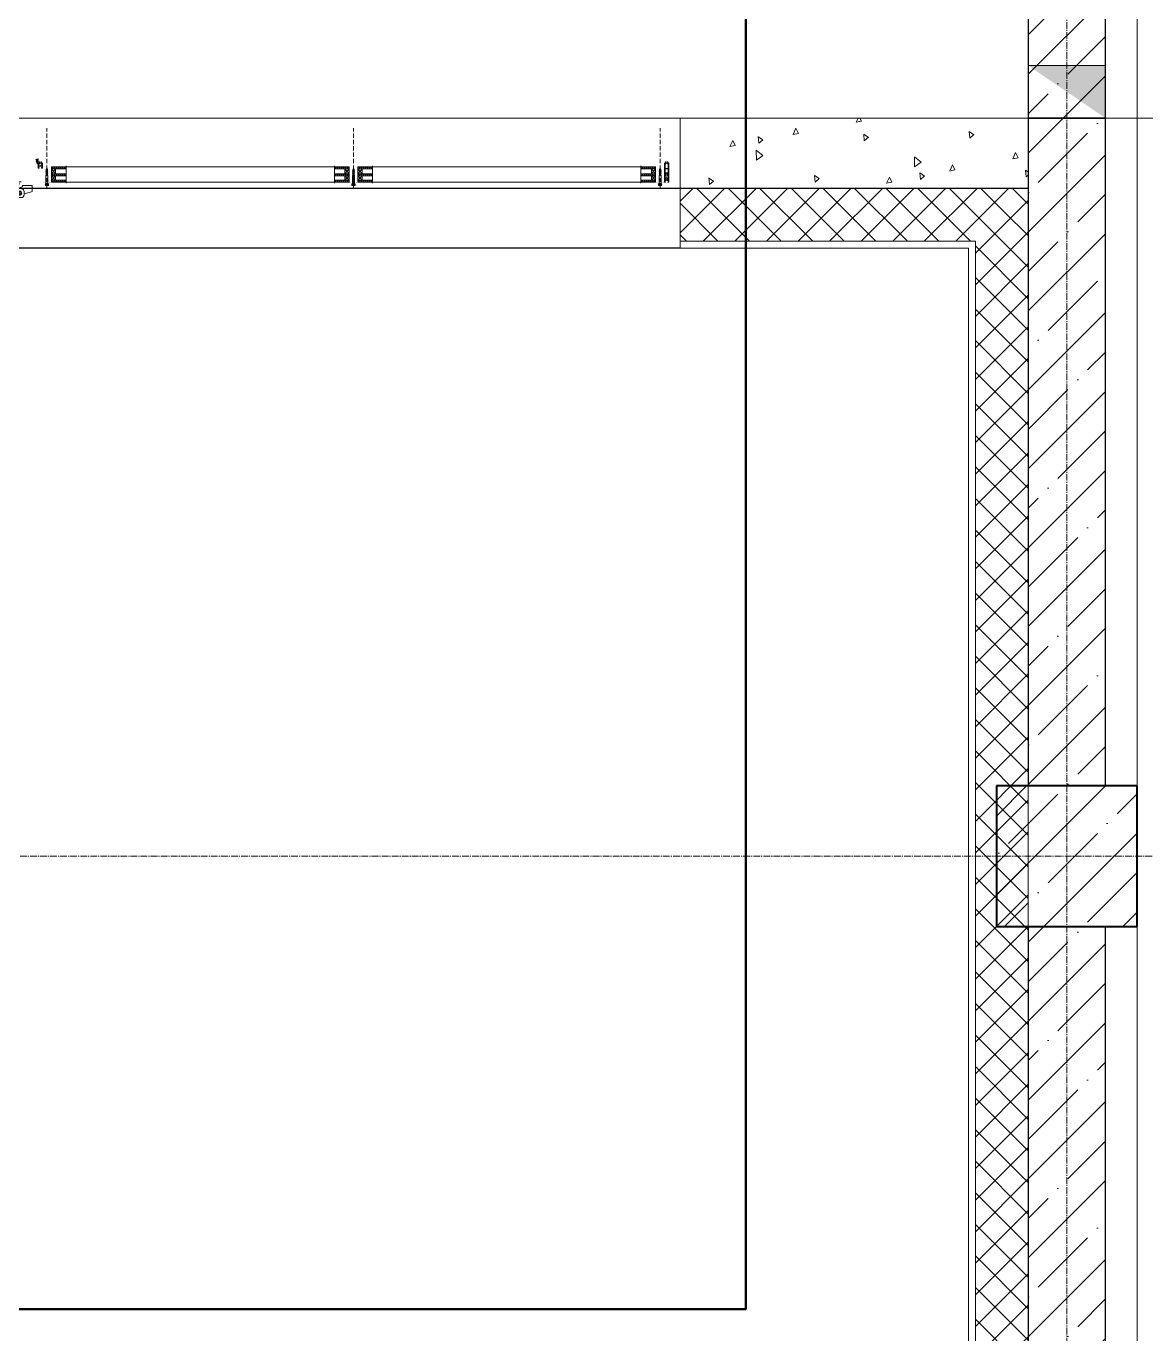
# Model space of a CAD drawing. Header units: millimetres. Extents: x -7155 to 483283, y -227682 to 148426.
# Drawn here: x 42640 to 45825, y 71541 to 75262 of the extents above; entities that cross this region are included whole.
import ezdxf

# ---------------------------------------------------------------- set-up
doc = ezdxf.new("R2010")
doc.units = ezdxf.units.MM
for name, pattern in [('ACAD_ISO10W100', [18, 12, -3, 0, -3]), ('CENTER2', [28.575, 19.05, -3.175, 3.175, -3.175]), ('HIDDEN2', [4.7625, 3.175, -1.5875])]:
    doc.linetypes.add(name, pattern=pattern)
doc.layers.add('001', color=7, linetype='Continuous')
for name, color, linetype, lineweight in [('A-Wall-Open', 8, 'Continuous', 0), ('Al', 59, 'Continuous', 13), ('Cen', 1, 'CENTER2', 13), ('OSN', 7, 'Continuous', 0), ('АР_Колонны', 70, 'Continuous', 30), ('АР_Мебель', 8, 'Continuous', 5), ('АР_Стены ЖБ', 7, 'Continuous', 30), ('АР_Стены ПЕНОблок', 52, 'Continuous', 20), ('АР_Стены_Стекло', 4, 'Continuous', 13), ('АР_Тонкая', 254, 'Continuous', 5), ('АР_Утеплитель', 31, 'Continuous', 0), ('АР_Штриховка', 8, 'Continuous', 0), ('Витражные конструкции', 252, 'Continuous', 15), ('ОВ_Отопление', 30, 'Continuous', 5), ('Оси', 1, 'ACAD_ISO10W100', 13)]:
    doc.layers.add(name, color=color, linetype=linetype, lineweight=lineweight)
for name, color, linetype, lineweight, true_color in [('АР_Оси_РД_100', 7, 'Continuous', 0, 0x525252), ('РД_Витраж_вн', 7, 'Continuous', 25, 0x148aff), ('РД_Оси_100', 7, 'Continuous', 0, 0x525252)]:
    doc.layers.add(name, color=color, linetype=linetype, lineweight=lineweight, true_color=true_color)
doc.layers.add('РД_Проем', color=230, linetype='Continuous', lineweight=0, plot=False)

# ---------------------------------------------------------------- blocks, each defined once
blk = doc.blocks.new('СОШ_2200_АР_ОСИ_М100_28.05.24')
at = {"layer": 'АР_Оси_РД_100', "linetype": 'CENTER2'}
for p, q in [((-5954.958, 75000), (119910, 75000)), ((-5954.958, 72900), (95715.503, 72900))]:
    blk.add_line(p, q, dxfattribs=at)
blk.add_lwpolyline([(45530, 139938.679), (45600, 139538.679), (45600, -6163.457)], dxfattribs=at)
blk = doc.blocks.new('стойка 500.100.03')
at = {"layer": 'Оси'}
blk.add_line((0, 0), (0, -118), dxfattribs=at)
blk = doc.blocks.new('VS_5i5x45')
for p, q in [((-5.1, 3.9), (-4.7, 4.5)), ((-5.1, -3.9), (-5.1, 3.9)), ((-5.1, 0), (-5.1, 3.9)), ((-5.1, 0), (-5.1, -3.9)), ((-1.4, 4.5), (-4.7, 4.5)), ((-1.4, 2.7), (-4.7, 2.7)), ((-1.4, 2.7), (-3.2, 2.7)), ((-1.1, 5), (-1.4, 4.5)), ((-1.1, 5), (-0.5, 5)), ((-1.1, 0), (-1.1, 5)), ((-1.1, 0), (-1.1, -5)), ((-0.5, 5), (-0.5, 0)), ((-0.5, 2.7), (23.8, 2.7)), ((-0.5, -5), (-0.5, 0)), ((23.8, 2.7), (24.7, -2.8)), ((24.1, 1.8), (23.8, 2.7)), ((24.1, 1.8), (25, -1.8)), ((24.1, 1.8), (25.4, 1.8)), ((25.4, 1.8), (25.6, 2.7)), ((25.4, 1.8), (26.3, -1.8)), ((25.6, 2.7), (26.5, -2.8)), ((25.9, 1.8), (25.6, 2.7)), ((25.9, 1.8), (26.8, -1.8)), ((25.9, 1.8), (27.2, 1.8)), ((27.2, 1.8), (27.4, 2.7)), ((27.2, 1.8), (28.1, -1.8)), ((27.4, 2.7), (28.3, -2.8)), ((27.7, 1.8), (27.4, 2.7)), ((27.7, 1.8), (28.6, -1.8)), ((27.7, 1.8), (29, 1.8)), ((29, 1.8), (29.2, 2.7)), ((29, 1.8), (29.9, -1.8)), ((29.2, 2.7), (30.1, -2.8)), ((29.5, 1.8), (29.2, 2.7)), ((29.5, 1.8), (30.4, -1.8)), ((29.5, 1.8), (30.8, 1.8)), ((30.8, 1.8), (31, 2.7)), ((30.8, 1.8), (31.7, -1.8)), ((31, 2.7), (31.9, -2.8)), ((31.3, 1.8), (31, 2.7)), ((31.3, 1.8), (32.2, -1.8)), ((31.3, 1.8), (32.6, 1.8)), ((32.6, 1.8), (32.8, 2.7)), ((32.6, 1.8), (33.5, -1.8)), ((32.8, 2.7), (33.7, -2.8)), ((33.1, 1.8), (32.8, 2.7)), ((33.1, 1.8), (34, -1.8)), ((33.1, 1.8), (34.4, 1.8)), ((34.4, 1.8), (34.6, 2.7)), ((34.4, 1.8), (35.3, -1.8)), ((34.6, 2.7), (35.5, -2.8)), ((34.9, 1.8), (34.6, 2.7)), ((34.9, 1.8), (35.8, -1.8)), ((34.9, 1.8), (36.2, 1.8)), ((36.2, 1.8), (36.4, 2.7)), ((36.2, 1.8), (37.1, -1.8)), ((36.4, 2.7), (37.3, -2.8)), ((36.7, 1.8), (36.4, 2.7)), ((36.7, 1.8), (37.6, -1.8)), ((36.7, 1.8), (38, 1.8)), ((38, 1.8), (38.2, 2.7)), ((38, 1.8), (38.9, -1.8)), ((38.2, 2.7), (39.1, -2.8)), ((38.5, 1.8), (38.2, 2.7)), ((38.5, 1.8), (39.4, -1.8)), ((38.5, 1.8), (39.8, 1.8)), ((39.8, 1.8), (40, 2.7)), ((39.8, 1.8), (40.6, -1.7)), ((40, 2.7), (40.9, -2.6)), ((40.3, 1.8), (40, 2.7)), ((40.3, 1.8), (41.7, 1.2)), ((40.3, 1.8), (41.1, -1.5)), ((41.7, 1.2), (41.9, 2.1)), ((41.7, 1.2), (42.3, -1)), ((42.3, 0.9), (41.9, 2.1)), ((41.9, 2.1), (42.6, -1.9)), ((42.3, 0.9), (44.5, 0)), ((42.3, 0.9), (42.7, -0.8)), ((42.7, -0.8), (44.5, 0)), ((-5.1, -3.9), (-4.7, -4.5)), ((-1.4, -2.8), (-4.7, -2.8)), ((-1.4, -4.5), (-4.7, -4.5)), ((-1.1, -5), (-1.4, -4.5)), ((-1.1, -5), (-0.5, -5)), ((-0.5, -2.8), (24.7, -2.8)), ((25, -1.8), (24.7, -2.8)), ((25, -1.8), (26.3, -1.8)), ((26.3, -1.8), (26.5, -2.8)), ((26.8, -1.8), (26.5, -2.8)), ((26.8, -1.8), (28.1, -1.8)), ((28.1, -1.8), (28.3, -2.8)), ((28.6, -1.8), (28.3, -2.8)), ((28.6, -1.8), (29.9, -1.8)), ((29.9, -1.8), (30.1, -2.8)), ((30.4, -1.8), (30.1, -2.8)), ((30.4, -1.8), (31.7, -1.8)), ((31.7, -1.8), (31.9, -2.8)), ((32.2, -1.8), (31.9, -2.8)), ((32.2, -1.8), (33.5, -1.8)), ((33.5, -1.8), (33.7, -2.8)), ((34, -1.8), (33.7, -2.8)), ((34, -1.8), (35.3, -1.8)), ((35.3, -1.8), (35.5, -2.8)), ((35.8, -1.8), (35.5, -2.8)), ((35.8, -1.8), (37.1, -1.8)), ((37.1, -1.8), (37.3, -2.8)), ((37.6, -1.8), (37.3, -2.8)), ((37.6, -1.8), (38.9, -1.8)), ((38.9, -1.8), (39.1, -2.8)), ((39.4, -1.8), (39.1, -2.8)), ((39.4, -1.8), (40.3, -1.8)), ((40.3, -1.8), (40.6, -1.7)), ((40.6, -1.7), (40.9, -2.6)), ((41.1, -1.5), (40.9, -2.6)), ((41.1, -1.5), (42.3, -1)), ((42.3, -1), (42.6, -1.9)), ((42.7, -0.8), (42.6, -1.9))]:
    blk.add_line(p, q)
for centre, radius, start, end in [((-3.5, 3.6), 1.48, 144.0604, 216.6704), ((5.5, 0.4), 10.5, 166.9324, 182.0307), ((6.1, 0), 7.97, 159.8247, 200.1753), ((-0.8, 3.6), 1.07, 125.3093, 234.6907), ((5.5, -0.4), 10.5, 177.9693, 193.0676), ((-3.5, -3.6), 1.48, 143.3296, 215.9396), ((-0.8, -3.6), 1.07, 125.3093, 234.6907)]:
    blk.add_arc(centre, radius, start, end)
blk = doc.blocks.new('ВС 5.5х45')
at = {"rotation": 180}
blk.add_blockref('VS_5i5x45', (-0.5, 0), dxfattribs=at)
blk = doc.blocks.new('Стекло 6 мм разрез')
at = {"layer": 'Al'}
for p, q in [((-3, -41.9), (-3, 0)), ((3, -41.9), (3, 0))]:
    blk.add_line(p, q, dxfattribs=at)
at = {"layer": 'Al', "ltscale": 4}
blk.add_line((3, 0), (-3, 0), dxfattribs=at)
at = {"layer": 'Al', "color": 5, "linetype": 'Continuous'}
for p, q in [((-1.4, -5.4), (1.4, -2.5)), ((-1.4, -11), (1.4, -8.2)), ((-1.4, -16.7), (1.4, -13.9)), ((-1.4, -22.4), (1.4, -19.6)), ((-1.4, -28.1), (1.4, -25.2)), ((-1.4, -33.7), (1.4, -30.9)), ((-1.4, -39.4), (1.4, -36.6)), ((-1.1, -3.9), (0, -2.8)), ((-1.1, -9.6), (0, -8.5)), ((-1.1, -15.3), (0, -14.2)), ((-1.1, -21), (0, -19.8)), ((-1.1, -26.6), (0, -25.5)), ((-1.1, -32.3), (0, -31.2)), ((-1.1, -38), (0, -36.9)), ((0, -5.1), (1.1, -3.9)), ((0, -10.8), (1.1, -9.6)), ((0, -16.4), (1.1, -15.3)), ((0, -22.1), (1.1, -21)), ((0, -27.8), (1.1, -26.6)), ((0, -33.5), (1.1, -32.3)), ((0, -39.1), (1.1, -38))]:
    blk.add_line(p, q, dxfattribs=at)
blk = doc.blocks.new('СПД 44 6+6+6')
at = {"layer": 'Al', "ltscale": 4}
for p, q in [((6, 0), (20, -12)), ((6, -12), (20, 0)), ((26, 0), (38, -12)), ((26, -12), (38, 0))]:
    blk.add_line(p, q, dxfattribs=at)
for points in [[(6, 0), (20, 0), (20, -12), (6, -12)], [(26, 0), (38, 0), (38, -12), (26, -12)]]:
    blk.add_lwpolyline(points, close=True, dxfattribs=at)
at = {"layer": 'Cen', "ltscale": 5}
blk.add_line((47, -41.9), (-3, -41.9), dxfattribs=at)
at = {"layer": 'Al', "ltscale": 4}
for p in [(3, 0), (23, 0), (41, 0)]:
    blk.add_blockref('Стекло 6 мм разрез', p, dxfattribs=at)
blk = doc.blocks.new('СПД 44 стойка средний')
at = {"const_width": 0.6}
blk.add_lwpolyline([(-27.8, 36.3), (-10.4, 36.3), (-4.8, 38.6), (5.8, 38.6), (12, 36.3), (28, 36.3)], dxfattribs=at)
at = {"layer": 'Al', "color": 1, "ltscale": 4}
blk.add_line((0, 0), (0, 53.7), dxfattribs=at)
at = {"ltscale": 25, "rotation": 90}
blk.add_blockref('ВС 5.5х45', (0, 41.2), dxfattribs=at)
at = {"layer": 'Al', "ltscale": 4, "xscale": -1, "rotation": 270}
blk.add_blockref('СПД 44 6+6+6', (-12.5, -8), dxfattribs=at)
at = {"layer": 'Al', "ltscale": 4, "rotation": 90}
blk.add_blockref('СПД 44 6+6+6', (12.5, -8), dxfattribs=at)
blk = doc.blocks.new('СПД 44 стойка крайний')
at = {"layer": 'Витражные конструкции', "const_width": 0.6}
blk.add_lwpolyline([(-27.8, 36.3), (-10.4, 36.3), (-4.8, 38.6), (5.8, 38.6), (12, 36.3), (28, 36.3)], dxfattribs=at)
at = {"layer": 'Оси', "color": 1}
blk.add_line((0, 6), (0, 53.7), dxfattribs=at)
at = {"layer": 'Al', "ltscale": 4, "rotation": 90}
blk.add_blockref('СПД 44 6+6+6', (12.5, -8), dxfattribs=at)
at = {"layer": 'Витражные конструкции', "ltscale": 25, "rotation": 270}
blk.add_blockref('VS_5i5x45', (0, 40.7), dxfattribs=at)
blk = doc.blocks.new('ТПУ-032-07')
at = {"color": 191}
blk.add_lwpolyline([(-10.5, -5.2, 0.414214), (-10.2, -5.5), (-9.8, -5.5, -0.414214), (-9.5, -5.8), (-9.5, -5.9, -0.198912), (-9.6, -6.1), (-10.4, -6.9, -0.198912), (-10.6, -7), (-12, -7), (-12, 0), (-9.8, 0, 0.324532), (-9.5, 0.3), (-9.5, 1.4, 0.231307), (-9.6, 1.6), (-10, 1.9, -0.316767), (-10, 2.2), (-8.6, 4.3, -0.780158), (-8, 4.3), (-8, -0.7, 0.493145), (-7.7, -0.9), (-6.1, -0.5, -0.131652), (-5.9, -0.5), (-4.3, -0.9, 0.493145), (-4, -0.7), (-4, 4.3, -0.780158), (-3.4, 4.3), (-2, 2.2, -0.316767), (-2, 1.9), (-2.4, 1.6, 0.231307), (-2.5, 1.4), (-2.5, 0.3, 0.324532), (-2.2, 0), (0, 0), (0, -7), (-1.4, -7, -0.198912), (-1.6, -6.9), (-2.4, -6.1, -0.198912), (-2.5, -5.9), (-2.5, -5.8, -0.414214), (-2.2, -5.5), (-1.8, -5.5, 0.414214), (-1.5, -5.2), (-1.5, -2.9, 0.339454), (-1.7, -2.6), (-5.9, -1.5, 0.131652), (-6.1, -1.5), (-10.3, -2.6, 0.339454), (-10.5, -2.9)], format="xyb", close=True, dxfattribs=at)
blk = doc.blocks.new('ТПУ-032-33')
at = {"color": 191}
for points in [[(-1.4, -33), (0, -33), (0, 0), (-2.2, 0, -0.414214), (-2.5, 0.2), (-2.5, 1.4, -0.231307), (-2.4, 1.6), (-2, 1.9, 0.316767), (-2, 2.1), (-3.4, 4.3, 0.780158), (-4, 4.3), (-4, -1.2, 0.414214), (-3.8, -1.5), (-1.8, -1.5, -0.414214), (-1.5, -1.8), (-1.5, -14.3, -0.493145), (-1.8, -14.6), (-5.9, -14.6, 0.131652), (-6.1, -14.6), (-10.2, -14.6, -0.493145), (-10.5, -14.3), (-10.5, -1.8, -0.414214), (-10.2, -1.5), (-8.2, -1.5, 0.414214), (-8, -1.2), (-8, 4.3, 0.780158), (-8.6, 4.3), (-10, 2.1, 0.316767), (-10, 1.9), (-9.6, 1.6, -0.231307), (-9.5, 1.4), (-9.5, 0.2, -0.414214), (-9.8, 0), (-12, 0), (-12, -33), (-10.6, -33, 0.198912), (-10.4, -32.9), (-9.6, -32.1, 0.198912), (-9.5, -31.9), (-9.5, -31.8, 0.414214), (-9.8, -31.5), (-10.2, -31.5, -0.414214), (-10.5, -31.2), (-10.5, -28.9, -0.339454), (-10.3, -28.6), (-6.1, -28.6, -0.131652), (-5.9, -28.6), (-1.7, -28.6, -0.339454), (-1.5, -28.9), (-1.5, -31.2, -0.414214), (-1.8, -31.5), (-2.2, -31.5, 0.414214), (-2.5, -31.8), (-2.5, -31.9, 0.198912), (-2.4, -32.1), (-1.6, -32.9, 0.198912)], [(-1.5, -15.9, 0.339454), (-1.7, -15.6), (-5.9, -15.6, 0.131652), (-6.1, -15.6), (-10.3, -15.6, 0.339454), (-10.5, -15.9), (-10.5, -26.8, 0.493145), (-10.2, -27.1), (-6.1, -27.1, -0.131652), (-5.9, -27.1), (-1.8, -27.1, 0.493145), (-1.5, -26.8)]]:
    blk.add_lwpolyline(points, format="xyb", close=True, dxfattribs=at)
blk = doc.blocks.new('ТПУ-032-14')
at = {"color": 191}
for p, q in [((-12, 0), (-12, -14)), ((-9.8, 0), (-12, 0)), ((-8.5, 4.4), (-10, 2.1)), ((-10, 1.9), (-9.6, 1.6)), ((-9.5, 1.4), (-9.5, 0.2)), ((-8, -1.2), (-8, 4.2)), ((-4, 4.2), (-4, -1.2)), ((-2, 2.1), (-3.5, 4.4)), ((-2.5, 0.2), (-2.5, 1.4)), ((-2.4, 1.6), (-2, 1.9)), ((0, 0), (-2.3, 0)), ((0, -14), (0, 0)), ((-12, -14), (-10.6, -14)), ((-10.5, -5.8), (-10.5, -1.8)), ((-10.5, -12.2), (-10.5, -9.9)), ((-10.4, -13.9), (-9.6, -13.1)), ((-10.3, -9.6), (-6.1, -8.5)), ((-10.2, -1.5), (-8.2, -1.5)), ((-9.8, -12.5), (-10.2, -12.5)), ((-9.5, -12.9), (-9.5, -12.8)), ((-6.1, -5.9), (-9.2, -6.8)), ((-2.8, -6.8), (-5.9, -5.9)), ((-5.9, -8.5), (-1.7, -9.6)), ((-3.8, -1.5), (-1.8, -1.5)), ((-2.5, -12.8), (-2.5, -12.9)), ((-2.4, -13.1), (-1.6, -13.9)), ((-1.8, -12.5), (-2.3, -12.5)), ((-1.5, -1.8), (-1.5, -5.8)), ((-1.5, -9.9), (-1.5, -12.2)), ((-1.4, -14), (0, -14))]:
    blk.add_line(p, q, dxfattribs=at)
for centre, start, end in [((-9.8, 2), 146.3099, 216.6158), ((-8.2, 4.2), 0, 146.3099), ((-3.8, 4.2), 33.6901, 180), ((-2.3, 2), 323.3842, 33.6901), ((-10.6, -13.8), 270, 315), ((-9.8, -12.8), 0, 90), ((-9.8, -12.9), 315, 0), ((-8.2, -1.2), 270, 0), ((-6, -6.2), 75, 105), ((-3.8, -1.2), 180, 270), ((-2.3, -12.8), 90, 180), ((-2.3, -12.9), 180, 225), ((-1.4, -13.8), 225, 270)]:
    blk.add_arc(centre, 0.25, start, end, dxfattribs=at)
at = {"color": 191, "extrusion": (0, 0, -1)}
for centre, radius, start, end in [((9.7, 0.2), 0.25, 180, 270), ((9.7, 1.4), 0.25, 127.9045, 180), ((2.3, 1.4), 0.25, 0, 52.0955), ((2.3, 0.2), 0.25, 270, 0), ((10.2, -1.8), 0.25, 0, 90), ((9.5, -5.8), 1, 255, 0), ((10.2, -9.9), 0.25, 0, 75), ((10.2, -12.2), 0.25, 270, 0), ((6, -8.8), 0.25, 75, 105), ((2.5, -5.8), 1, 180, 285), ((1.7, -1.8), 0.25, 90, 180), ((1.7, -12.2), 0.25, 180, 270), ((1.7, -9.9), 0.25, 105, 180)]:
    blk.add_arc(centre, radius, start, end, dxfattribs=at)
blk = doc.blocks.new('проставка крайняя')
at = {"layer": 'Al', "ltscale": 4, "xscale": -1}
for name, p in [('ТПУ-032-33', (-0.2, 0)), ('ТПУ-032-14', (-0.2, -33)), ('ТПУ-032-07', (-0.2, -47))]:
    blk.add_blockref(name, p, dxfattribs=at)
blk = doc.blocks.new('ТПУ-45.02')
at = {"elevation": 0}
blk.add_lwpolyline([(-2, 2.5, -0.916659), (-1.5, 2.4), (-1.5, 1.4, -0.398231), (-1.6, 1.3), (-1.9, 1.3, 0.668179), (-2.1, 0.9), (-1.3, 0.1, 0.198912), (-1.1, 0), (1.2, 0, 0.198912), (1.3, 0.1), (2.1, 0.9, 0.668179), (2, 1.3), (1.6, 1.3, -0.414214), (1.5, 1.4), (1.5, 2.4, -0.904069), (2, 2.5), (3.3, 2.5, 0.414214), (3.5, 2.7), (3.5, 3.1, 0.327426), (3.3, 3.4), (-1, 4.3, 0.167079), (-1.2, 4.3, -0.978527), (-1.6, 4.8, 0.140808), (-1.5, 4.9), (-1, 6.4, -0.301775), (-0.8, 6.6, -0.191208), (1.6, 6.3, -0.2528), (1.7, 6.1, 0.249371), (1.8, 5.9, -0.087675), (2.5, 5.2, 0.34791), (2.8, 5.1), (3.3, 5.4, 0.434986), (3.4, 5.7, 0.631386), (-3.8, 4.5), (-3.8, 2.7, 0.423855), (-3.6, 2.5)], format="xyb", close=True, dxfattribs=at)
blk.add_lwpolyline([(-2, 4.3, 0.440609), (-1.8, 4), (-0.5, 3.8, -0.880439), (-0.6, 3.3), (-3.2, 3.3, -0.266716), (-1.7, 6.2, -0.681981), (-1.5, 6.1)], format="xyb", close=True)
blk.add_lwpolyline([(0.6, 0.7, 0.413945), (0.7, 0.8), (0.7, 2.4, 0.414214), (0.5, 2.7), (-0.4, 2.7, 0.414214), (-0.7, 2.4), (-0.7, 0.8, 0.413945), (-0.5, 0.7), (0.6, 0.7)], format="xyb")
blk = doc.blocks.new('РУ-65.05')
blk.add_blockref('ТПУ-45.02', (-2.6, -2.5))
blk = doc.blocks.new('petlia_dv')
for p, q in [((-59.9, 22), (-59.9, 11)), ((-59.9, 22), (-24.3, 22)), ((-59.9, 11), (-59.7, 11)), ((-59.7, 11), (-59.7, 9.4)), ((-12.5, -2.6), (-55.6, 4.4)), ((-20.9, 22), (-24.3, 22)), ((-20.9, 22), (-20.9, 19)), ((-20.9, 19), (-4.9, 19)), ((-4.9, 19), (-0.2, 13.4)), ((-4.9, 19), (-2.7, 16.3)), ((7.9, 19), (-1.3, 14.8)), ((-0.2, 13.4), (5.5, 13.3)), ((5.5, 13.3), (5.5, 12.4)), ((5.9, 12.3), (5.5, 12.4)), ((7.9, 22), (32.5, 22)), ((7.9, 22), (7.9, 19)), ((12.5, 4.5), (12.5, -4.5)), ((12.5, -2), (33.9, 3.8)), ((35.9, 22), (32.5, 22)), ((35.9, 7), (35.4, 7)), ((35.4, 7), (35.4, 5.7)), ((35.9, 22), (35.9, 7)), ((-12.5, -2.6), (-12.5, -4.5)), ((4.5, -12.5), (-4.5, -12.5)), ((-4.5, -12.5), (4.5, -12.5)), ((12.5, -2.4), (12.5, -4.5))]:
    blk.add_line(p, q)
for radius in [6, 5]:
    blk.add_circle((0, 0), radius)
for centre, radius, start, end in [((-54.7, 9.4), 5, 180, 260), ((4.5, 4.5), 8, 0, 80), ((33.4, 5.7), 2, 285, 0), ((-4.5, -4.5), 8, 180, 270), ((-4.5, -4.5), 8, 180, 270), ((4.5, -4.5), 8, 270, 0), ((4.5, -4.5), 8, 270, 0)]:
    blk.add_arc(centre, radius, start, end)
at = {"layer": '001'}
blk.add_line((-12.5, -2.5), (-12.5, -4.5), dxfattribs=at)
at = {"layer": 'Cen', "ltscale": 0.5}
blk.add_line((3.2, 0), (-3.2, 0), dxfattribs=at)
at = {"layer": 'Cen', "ltscale": 0.3}
blk.add_line((0, 3.2), (0, -2.8), dxfattribs=at)
blk = doc.blocks.new('tpu004MM')
blk.add_lwpolyline([(4, -6.3, -1), (4.4, -7.3), (2.7, -7.9, 0.315299), (2.5, -8.1), (2.5, -8.5, -0.8391), (1.3, -8.7), (-1.2, -1.7, -0.520567), (-1, -1.4), (-0.2, -1.4, 0.414214), (0, -1.2), (0, 1.1, 0.520567), (-0.7, 1.5), (-1.5, 1.2, -0.414214), (-1.8, 1.4), (-2.3, 2.8, -0.414214), (-2.2, 3.1), (0.4, 4.1, -0.067914), (0.5, 4.1), (5.7, 4.5, -0.87281), (5.8, 3.9), (2.7, 2.8, 0.315299), (2.5, 2.5), (2.5, -1.2, 0.520567), (2.8, -1.4), (5.3, -0.5, -1), (5.7, -1.5), (2.7, -2.6, 0.315299), (2.5, -2.8), (2.5, -6.5, 0.520567), (2.8, -6.8)], format="xyb", close=True)
blk = doc.blocks.new('РУ-65.02')
at = {"layer": 'OSN', "xscale": -1}
blk.add_blockref('tpu004MM', (0, 0), dxfattribs=at)
blk = doc.blocks.new('Стекло 4 мм разрез')
at = {"layer": 'Al'}
for p, q in [((-2, -41.9), (-2, 0)), ((2, -41.9), (2, 0))]:
    blk.add_line(p, q, dxfattribs=at)
at = {"layer": 'Al', "ltscale": 4}
blk.add_line((2, 0), (-2, 0), dxfattribs=at)
at = {"layer": 'Al', "color": 5, "linetype": 'Continuous'}
for p, q in [((-1.4, -5.4), (1.4, -2.5)), ((-1.4, -11), (1.4, -8.2)), ((-1.4, -16.7), (1.4, -13.9)), ((-1.4, -22.4), (1.4, -19.6)), ((-1.4, -28.1), (1.4, -25.2)), ((-1.4, -33.7), (1.4, -30.9)), ((-1.4, -39.4), (1.4, -36.6)), ((-1.1, -3.9), (0, -2.8)), ((-1.1, -9.6), (0, -8.5)), ((-1.1, -15.3), (0, -14.2)), ((-1.1, -21), (0, -19.8)), ((-1.1, -26.6), (0, -25.5)), ((-1.1, -32.3), (0, -31.2)), ((-1.1, -38), (0, -36.9)), ((0, -5.1), (1.1, -3.9)), ((0, -10.8), (1.1, -9.6)), ((0, -16.4), (1.1, -15.3)), ((0, -22.1), (1.1, -21)), ((0, -27.8), (1.1, -26.6)), ((0, -33.5), (1.1, -32.3)), ((0, -39.1), (1.1, -38))]:
    blk.add_line(p, q, dxfattribs=at)
blk = doc.blocks.new('СПД 38 4+4+4')
at = {"layer": 'Al', "ltscale": 4}
for p, q in [((4, 0), (17, -12)), ((4, -12), (17, 0)), ((21, 0), (34, -12)), ((21, -12), (34, 0))]:
    blk.add_line(p, q, dxfattribs=at)
for points in [[(4, 0), (17, 0), (17, -12), (4, -12)], [(21, 0), (34, 0), (34, -12), (21, -12)]]:
    blk.add_lwpolyline(points, close=True, dxfattribs=at)
at = {"layer": 'Cen', "ltscale": 5}
blk.add_line((41, -41.9), (-3, -41.9), dxfattribs=at)
at = {"layer": 'Al', "ltscale": 4}
for p in [(2, 0), (19, 0), (36, 0)]:
    blk.add_blockref('Стекло 4 мм разрез', p, dxfattribs=at)
blk = doc.blocks.new('Дверь 72 активная створка в витраж 44')
at = {"layer": 'OSN'}
blk.add_line((-73, 34.7), (-82.8, 34.7), dxfattribs=at)
at = {"rotation": 180}
for name, p in [('РУ-65.05', (-85.1, 41.3)), ('РУ-65.02', (-29.2, -25.5))]:
    blk.add_blockref(name, p, dxfattribs=at)
blk.add_blockref('РУ-65.05', (-86.6, -22.7))
at = {"layer": 'Al', "ltscale": 4, "xscale": -1}
for p, rotation in [((-144.6, 140.2), 179.9999999999999), ((-150.5, 0.3), 270)]:
    blk.add_blockref('СПД 38 4+4+4', p, dxfattribs=dict(at, rotation=rotation))
at = {"layer": 'Al', "ltscale": 4, "rotation": 180}
blk.add_blockref('ТПУ-032-14', (-25, -18), dxfattribs=at)
at = {"layer": 'OSN', "xscale": -1, "rotation": 180}
blk.add_blockref('petlia_dv', (-77.5, 67.3), dxfattribs=at)

msp = doc.modelspace()

# ---------------------------------------------------------------- hatches: boundary and pattern name
at = {"layer": 'АР_Штриховка', "linetype": 'Continuous', "lineweight": 5, "true_color": 0x000000}
h = msp.add_hatch(dxfattribs=at)
h.set_pattern_fill('ANSI35', color=18, scale=25, angle=1.3e-14, style=0)
h.paths.add_polyline_path([(45490, 75000), (45710, 75000), (45710, 78700), (45490, 78700)], flags=0)
h = msp.add_hatch(dxfattribs=at)
h.set_pattern_fill('ANSI35', color=18, scale=25, angle=-360, style=0)
h.paths.add_polyline_path([(45710, 75000), (45490, 75000), (45490, 73100), (45710, 73100)], flags=0)
at = {"layer": 'АР_Штриховка', "linetype": 'Continuous', "lineweight": 0, "true_color": 0x000000}
h = msp.add_hatch(dxfattribs=at)
h.set_pattern_fill('ANSI37', color=18, scale=20, angle=1e-14, style=0)
h.paths.add_polyline_path([(45340, 71300), (45490, 71300), (45490, 74800), (45340, 74650)], flags=0)
at = {"layer": 'АР_Штриховка', "linetype": 'Continuous', "lineweight": 5, "true_color": 0x000000}
h = msp.add_hatch(dxfattribs=at)
h.set_pattern_fill('ANSI35', color=18, scale=25, style=0)
h.paths.add_polyline_path([(45400, 72700), (45800, 72700), (45800, 73100), (45400, 73100)], flags=0)
h = msp.add_hatch(dxfattribs=at)
h.set_pattern_fill('ANSI35', color=18, scale=25, angle=-360, style=0)
h.paths.add_polyline_path([(45710, 72700), (45490, 72700), (45490, 69075), (45710, 69075)], flags=0)
at = {"layer": 'ОВ_Отопление', "linetype": 'Continuous', "lineweight": 5, "true_color": 0x000000}
for points in [[(45710, 75150), (45490, 75150), (45600, 75075)], [(45710, 75000), (45710, 75150), (45600, 75075)]]:
    msp.add_hatch(color=18, dxfattribs=at).paths.add_polyline_path(points, flags=0)

# ---------------------------------------------------------------- linework, layer by layer
at = {"color": 1, "lineweight": 50}
msp.add_lwpolyline([(29275, 90117.6), (28278, 90117.6), (28278, 71611), (44686.9, 71611), (44686.9, 90117.6)], dxfattribs=at)
at = {"layer": 'A-Wall-Open', "color": 18, "linetype": 'Continuous', "lineweight": 0, "true_color": 0x000000}
for p, q in [((44500, 74800), (28700, 74800)), ((44500, 74630), (28700, 74630))]:
    msp.add_line(p, q, dxfattribs=at)
at = {"layer": 'АР_Колонны', "color": 18, "linetype": 'HIDDEN2', "lineweight": 25, "true_color": 0x000000}
for p, q in [((45400, 73100), (45800, 73100)), ((45400, 72700), (45400, 73100)), ((45800, 73100), (45800, 72700)), ((45800, 72700), (45400, 72700))]:
    msp.add_line(p, q, dxfattribs=at)
at = {"layer": 'АР_Колонны', "color": 18, "linetype": 'Continuous', "lineweight": 30, "true_color": 0x000000}
for p, q in [((45800, 73100), (45400, 73100)), ((45400, 73100), (45400, 72700)), ((45800, 72700), (45800, 73100)), ((45400, 72700), (45800, 72700))]:
    msp.add_line(p, q, dxfattribs=at)
at = {"layer": 'АР_Мебель', "color": 18, "true_color": 0x000000}
msp.add_line((44369.4, 75000), (46398.2, 75000), dxfattribs=at)
at = {"layer": 'АР_Стены ЖБ', "color": 18, "linetype": 'Continuous', "lineweight": 30, "true_color": 0x000000}
for p, q in [((45490, 78700), (45490, 75000)), ((45710, 75000), (45710, 78700)), ((45710, 75000), (45490, 75000)), ((45490, 75000), (45490, 73100)), ((45490, 75000), (45710, 75000)), ((45710, 73100), (45710, 75000)), ((45490, 73100), (45710, 73100)), ((45710, 72700), (45490, 72700)), ((45490, 72700), (45490, 69075)), ((45710, 69075), (45710, 72700))]:
    msp.add_line(p, q, dxfattribs=at)
at = {"layer": 'АР_Стены ЖБ', "color": 18, "linetype": 'Continuous', "lineweight": 15, "true_color": 0x000000}
msp.add_line((45490, 75150), (45710, 75150), dxfattribs=at)
at = {"layer": 'АР_Стены ЖБ', "color": 18, "linetype": 'Continuous', "lineweight": 40, "true_color": 0x000000}
for p, q in [((45800, 73100), (45400, 73100)), ((45400, 73100), (45400, 72700)), ((45800, 72700), (45800, 73100)), ((45400, 72700), (45800, 72700))]:
    msp.add_line(p, q, dxfattribs=at)
at = {"layer": 'АР_Стены ПЕНОблок', "color": 18, "linetype": 'Continuous', "lineweight": 20, "true_color": 0x000000}
for p, q in [((45490, 75000.4), (44500, 75000.4)), ((44500, 75000.4), (44500, 74800.4)), ((45490, 74800.4), (45490, 75000.4)), ((44500, 74800.4), (45490, 74800.4))]:
    msp.add_line(p, q, dxfattribs=at)
at = {"layer": 'АР_Стены_Стекло', "ltscale": 35}
for p, q in [((43516.6, 74861.7), (42753.4, 74861.7)), ((44388.6, 74861.7), (43625.4, 74861.7)), ((43516.6, 74817.7), (42753.4, 74817.7)), ((44388.6, 74817.7), (43625.4, 74817.7))]:
    msp.add_line(p, q, dxfattribs=at)
at = {"layer": 'АР_Тонкая', "color": 18, "lineweight": 13, "true_color": 0x000000}
msp.add_line((45800, 68575), (45800, 100600), dxfattribs=at)
at = {"layer": 'АР_Утеплитель', "color": 18, "linetype": 'Continuous', "lineweight": 0, "true_color": 0x000000}
for p, q in [((45490, 74800), (44500, 74800)), ((44500, 74800), (44500, 74650)), ((45490, 71300), (45490, 74800)), ((44500, 74650), (45340, 74650)), ((45340, 74650), (44500, 74650)), ((44500, 74650), (44500, 74630)), ((45340, 74650), (45340, 71300)), ((45340, 71300), (45340, 74650)), ((44500, 74630), (45320, 74630)), ((45320, 74630), (45320, 71300))]:
    msp.add_line(p, q, dxfattribs=at)
at = {"layer": 'АР_Штриховка', "color": 18, "linetype": 'Continuous', "lineweight": 0, "true_color": 0x000000}
for p, q in [((44821.5, 74953.8), (44829.2, 74971.2)), ((44836.5, 74956.7), (44829.2, 74971.2)), ((45001, 74988.7), (45006.2, 75000.4)), ((45001, 74988.7), (45016, 74991.6)), ((45016, 74991.6), (45011.6, 75000.4)), ((44642, 74918.9), (44649.7, 74936.3)), ((44656.9, 74921.8), (44649.7, 74936.3)), ((44735.5, 74938), (44722.2, 74947.2)), ((44723.9, 74928.4), (44722.3, 74947.4)), ((44723.9, 74928.4), (44735.6, 74938.2)), ((44821.5, 74953.8), (44836.5, 74956.7)), ((45035.6, 74945.4), (45022.3, 74954.6)), ((45024, 74935.8), (45022.4, 74954.8)), ((45024, 74935.8), (45035.7, 74945.6)), ((45335.7, 74952.8), (45322.4, 74962)), ((45324.2, 74943.2), (45322.5, 74962.1)), ((45324.2, 74943.2), (45335.8, 74953)), ((44642, 74918.9), (44656.9, 74921.8)), ((44717.1, 74880.4), (44716.5, 74908.9)), ((44735.5, 74893.8), (44716.5, 74908.9)), ((45446.6, 74884.6), (45454.3, 74902)), ((45461.6, 74887.4), (45454.3, 74901.9)), ((44717, 74880.4), (44735.5, 74893.9)), ((45167, 74861.4), (45166.4, 74890)), ((45185.4, 74874.9), (45166.4, 74890)), ((45166.9, 74861.5), (45185.4, 74875)), ((45267.1, 74849.7), (45274.8, 74867.1)), ((45282, 74852.5), (45274.8, 74867)), ((45446.6, 74884.5), (45461.6, 74887.4)), ((44595.4, 74820.5), (44582.1, 74829.7)), ((44583.8, 74810.9), (44582.2, 74829.8)), ((44895.5, 74827.9), (44882.2, 74837)), ((44884, 74818.2), (44882.3, 74837.2)), ((44884, 74818.2), (44895.6, 74828)), ((45087.5, 74814.8), (45095.3, 74832.2)), ((45102.5, 74817.6), (45095.3, 74832.1)), ((45195.6, 74835.2), (45182.3, 74844.4)), ((45184.1, 74825.6), (45182.4, 74844.6)), ((45184.1, 74825.6), (45195.7, 74835.4)), ((45267.1, 74849.6), (45282, 74852.5)), ((45490, 74846.6), (45482.4, 74851.8)), ((45484.2, 74833), (45482.5, 74852)), ((45484.2, 74833), (45490, 74837.9)), ((44500, 74763.5), (44536.5, 74800)), ((44500, 74673.7), (44626.3, 74800)), ((44697.6, 74650), (44547.6, 74800)), ((44566.1, 74650), (44716.1, 74800)), ((44583.8, 74810.9), (44595.5, 74820.6)), ((44787.4, 74650), (44637.4, 74800)), ((44655.9, 74650), (44805.9, 74800)), ((44877.2, 74650), (44727.2, 74800)), ((44745.7, 74650), (44895.7, 74800)), ((44967, 74650), (44817, 74800)), ((44835.5, 74650), (44985.5, 74800)), ((45056.8, 74650), (44906.8, 74800)), ((44925.4, 74650), (45075.4, 74800)), ((45146.6, 74650), (44996.6, 74800)), ((45015.2, 74650), (45165.2, 74800)), ((45236.4, 74650), (45086.4, 74800)), ((45087.6, 74814.7), (45102.5, 74817.6)), ((45105, 74650), (45255, 74800)), ((45326.2, 74650), (45176.2, 74800)), ((45194.8, 74650), (45344.8, 74800)), ((45378, 74688), (45266, 74800)), ((45284.6, 74650), (45434.6, 74800)), ((45422.9, 74732.9), (45355.8, 74800)), ((45467.8, 74777.8), (45445.6, 74800)), ((44607.8, 74650), (44500, 74757.8)), ((44518, 74650), (44500, 74668))]:
    msp.add_line(p, q, dxfattribs=at)
at = {"layer": 'ОВ_Отопление', "color": 18, "linetype": 'Continuous', "lineweight": 9, "true_color": 0x000000}
for p, q in [((45490, 75150), (45490, 75000)), ((45710, 75150), (45490, 75150)), ((45710, 75150), (45710, 75000)), ((45710, 75000), (45490, 75000))]:
    msp.add_line(p, q, dxfattribs=at)
at = {"layer": 'РД_Витраж_вн', "color": 18, "linetype": 'Continuous', "lineweight": 25, "true_color": 0x000000}
for p, q in [((44500, 74800), (28700, 74800)), ((44500, 74630), (28700, 74630))]:
    msp.add_line(p, q, dxfattribs=at)
at = {"layer": 'РД_Проем', "color": 18, "linetype": 'Continuous', "lineweight": 0, "true_color": 0x000000}
for p, q in [((44500, 75000.4), (28700, 75000)), ((44500, 74800.4), (28700, 74800))]:
    msp.add_line(p, q, dxfattribs=at)

# ---------------------------------------------------------------- block references
at = {"layer": 'Al', "color": 18, "ltscale": 4, "true_color": 0x000000, "rotation": 180}
for p in [(42699, 74853.7), (43571, 74853.7), (44443, 74853.7)]:
    msp.add_blockref('стойка 500.100.03', p, dxfattribs=at)
at = {"layer": 'Витражные конструкции', "color": 18, "ltscale": 4, "true_color": 0x000000, "xscale": -1, "rotation": 180}
for name in ['Дверь 72 активная створка в витраж 44', 'СПД 44 стойка крайний']:
    msp.add_blockref(name, (42699, 74853.7), dxfattribs=at)
at = {"layer": 'Витражные конструкции', "color": 18, "ltscale": 35, "true_color": 0x000000, "rotation": 180}
msp.add_blockref('СПД 44 стойка средний', (43571, 74853.7), dxfattribs=at)
at = {"layer": 'Витражные конструкции', "color": 18, "ltscale": 4, "true_color": 0x000000, "rotation": 180}
msp.add_blockref('СПД 44 стойка крайний', (44443, 74853.7), dxfattribs=at)
at = {"layer": 'Витражные конструкции', "color": 18, "ltscale": 35, "true_color": 0x000000, "xscale": -1}
msp.add_blockref('проставка крайняя', (44467.8, 74871.7), dxfattribs=at)
at = {"layer": 'РД_Оси_100'}
msp.add_blockref('СОШ_2200_АР_ОСИ_М100_28.05.24', (0, 0), dxfattribs=at)

doc.saveas('drawing.dxf')
